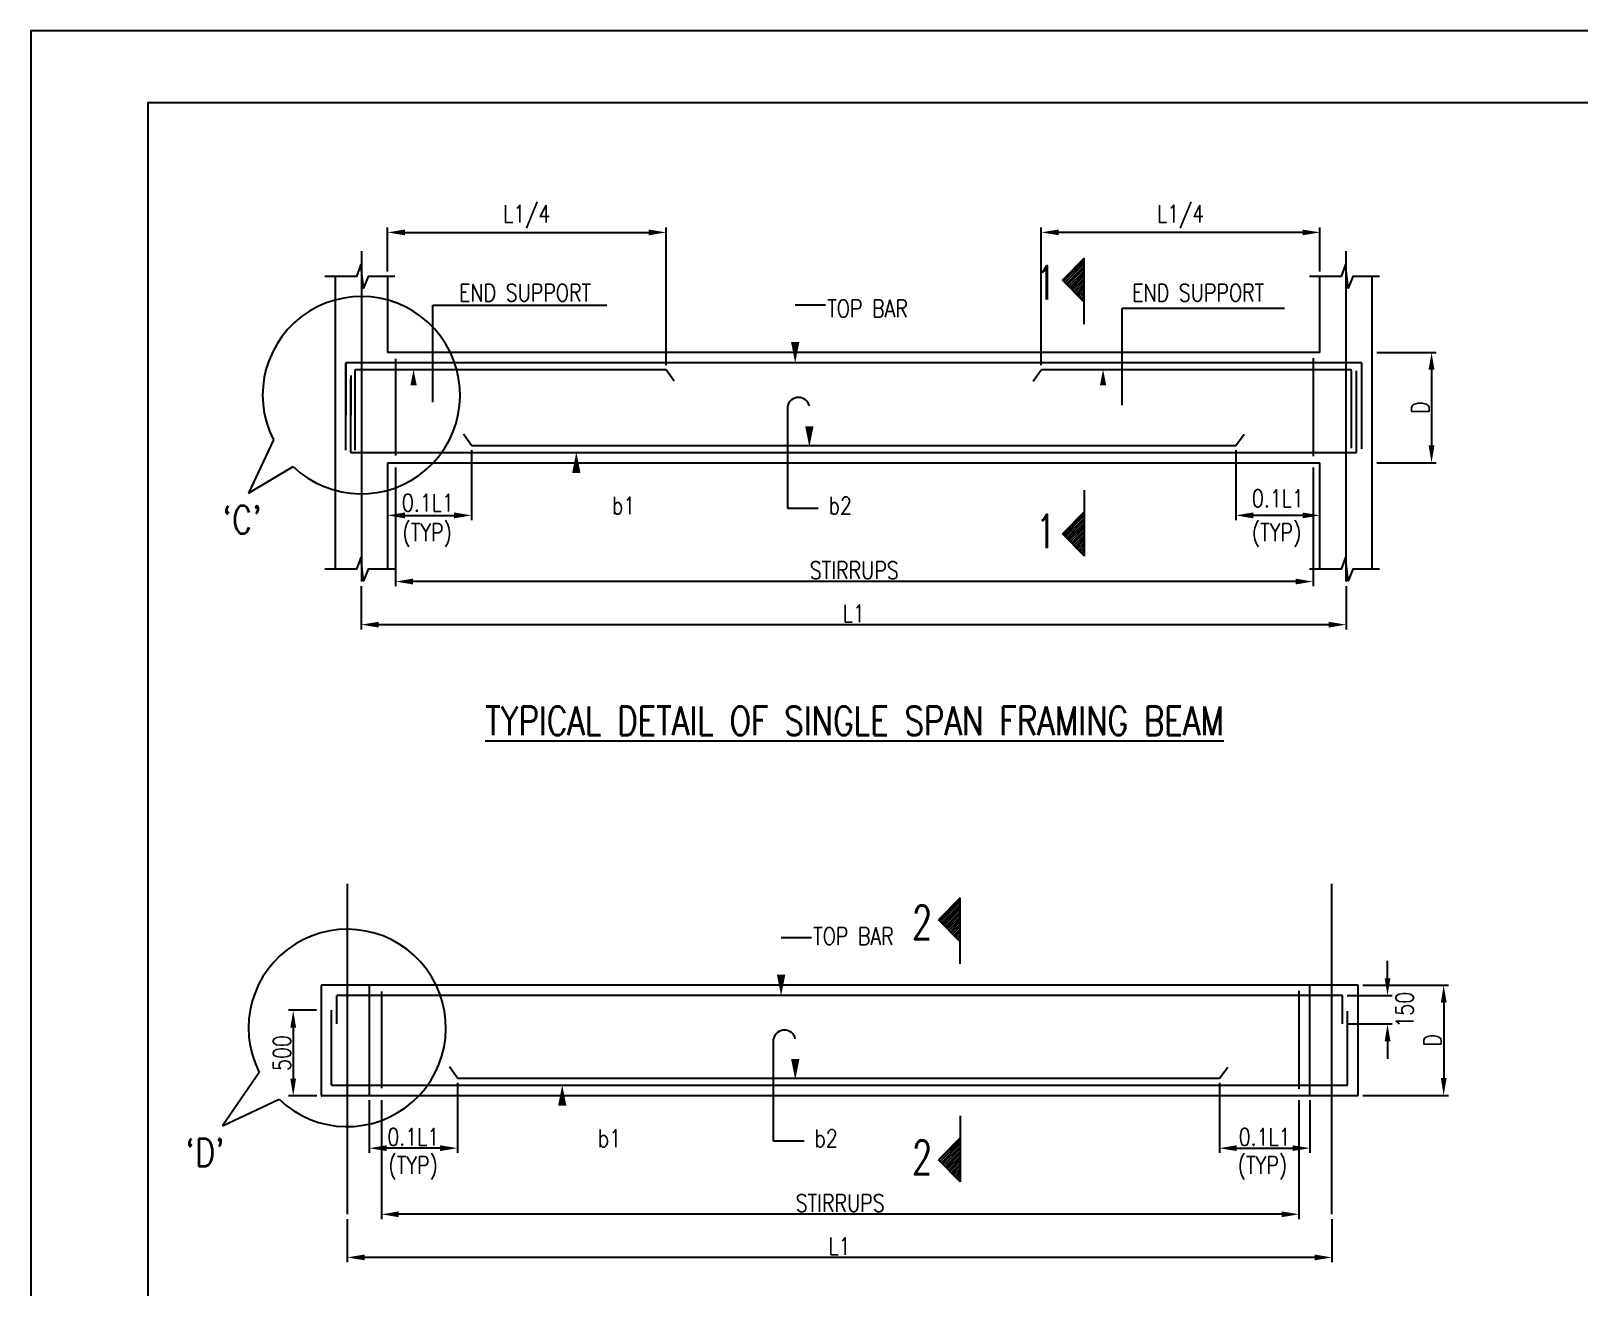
# Model space of a CAD drawing. Extents: x 482149 to 766876, y -388107 to -272741.
# Drawn here: x 634862 to 659304, y -293744 to -273908 of the extents above; entities that cross this region are included whole.
import ezdxf
from ezdxf.enums import TextEntityAlignment as Align
from ezdxf.lldxf.tags import DXFTag

# ---------------------------------------------------------------- set-up
doc = ezdxf.new("R2010")
doc.units = 0
doc.header["$LTSCALE"] = 500
doc.header["$MEASUREMENT"] = 0
doc.layers.get('DEFPOINTS').update_dxf_attribs({"color": 4})
for name, color, linetype in [('07', 5, 'Continuous'), ('08', 4, 'Continuous'), ('09', 6, 'Continuous'), ('BRAKE LINE', 8, 'Continuous'), ('CEN', 8, 'CENTER'), ('DIM', 5, 'Continuous'), ('LINK', 2, 'Continuous'), ('NO. SECTION', 1, 'Continuous'), ('REINFORCEMENT', 6, 'Continuous'), ('S-COLUMN', 1, 'Continuous'), ('S-CONCRET LINE', 4, 'Continuous'), ('S-REINFORCEMENT', 6, 'Continuous'), ('S-TEXT-1', 4, 'Continuous'), ('S-TITLE', 6, 'Continuous'), ('s_TITILE', 9, 'Continuous'), ('STIRRUPS', 2, 'Continuous')]:
    doc.layers.add(name, color=color, linetype=linetype)
doc.styles.add('ROMANC', font='simplex.shx', dxfattribs={"width": 0.8, "height": 250})
doc.styles.add('ROMANS', font='simplex.shx', dxfattribs={"width": 0.8, "height": 275, "bigfont": 'bigfont.shx'})
doc.styles.add('ROMENT', font='simplex.shx', dxfattribs={"bigfont": 'bigfont.shx'})
tags = doc.linetypes.add('CENTER', pattern=[2, 1.25, -0.25, 0.25, -0.25]).pattern_tags.tags
tags[10:11] = [DXFTag(74, 4), DXFTag(75, 0), DXFTag(340, '0'), DXFTag(46, 1.0), DXFTag(50, 0.0), DXFTag(44, 0.0), DXFTag(45, 0.0)]
tags[8:9] = [DXFTag(74, 4), DXFTag(75, 0), DXFTag(340, '0'), DXFTag(46, 1.0), DXFTag(50, 0.0), DXFTag(44, 0.0), DXFTag(45, 0.0)]
tags[6:7] = [DXFTag(74, 4), DXFTag(75, 0), DXFTag(340, '0'), DXFTag(46, 1.0), DXFTag(50, 0.0), DXFTag(44, 0.0), DXFTag(45, 0.0)]
tags[4:5] = [DXFTag(74, 4), DXFTag(75, 0), DXFTag(340, '0'), DXFTag(46, 1.0), DXFTag(50, 0.0), DXFTag(44, 0.0), DXFTag(45, 0.0)]
doc.dimstyles.new('Copy of INT2TIMES', dxfattribs={"dimtxt": 300, "dimasz": 275, "dimexe": 75, "dimexo": 75, "dimgap": 40, "dimtad": 1, "dimdec": 0, "dimlfac": 0.5, "dimrnd": 5, "dimzin": 0, "dimdsep": 46, "dimtxsty": 'ROMANS', "dimcen": -1, "dimclrd": 5, "dimclre": 5, "dimclrt": 4, "dimadec": 0, "dimazin": 0, "dimtfac": 1, "dimtdec": 0, "dimtix": 1, "dimtofl": 0, "dimtmove": 2, "dimatfit": 3, "dimfxl": 0, "dimtolj": 1, "dimtzin": 0, "dimarcsym": 0})
pattern_1 = [(225, (651886.433, -195699.01), (-19.505621, 19.505621), [])]
pattern_2 = [(225, (653842.332, -185814.736), (-19.505621, 19.505621), [])]

# ---------------------------------------------------------------- blocks, each defined once
blk = doc.blocks.new('*D23')
at = {"layer": 'DEFPOINTS', "color": 0}
for p in [(640618, -280728), (655105, -280728), (640618, -282603)]:
    blk.add_point(p, dxfattribs=at)
at = {"layer": 'DIM', "color": 5, "lineweight": -2, "ltscale": 2}
for p, q in [((640618, -280803), (640618, -282678)), ((655105, -280803), (655105, -282678)), ((654830, -282603), (640893, -282603))]:
    blk.add_line(p, q, dxfattribs=at)
at = {"layer": 'DIM', "color": 5}
for points in [[(640893, -282557), (640893, -282648), (640618, -282603)], [(654830, -282648), (654830, -282557), (655105, -282603)]]:
    blk.add_solid(points, dxfattribs=at)
at = {"layer": 'DIM', "color": 4, "insert": (647861, -282425), "char_height": 275, "attachment_point": 5, "style": 'ROMANS'}
blk.add_mtext('\\A1;STIRRUPS', dxfattribs=at)
blk = doc.blocks.new('*D24')
at = {"layer": 'DEFPOINTS', "color": 0}
for p in [(640078, -282603), (655625, -282603), (640078, -283284)]:
    blk.add_point(p, dxfattribs=at)
at = {"layer": 'DIM', "color": 5, "lineweight": -2, "ltscale": 2}
for p, q in [((640078, -282678), (640078, -283359)), ((655625, -282678), (655625, -283359)), ((655350, -283284), (640353, -283284))]:
    blk.add_line(p, q, dxfattribs=at)
at = {"layer": 'DIM', "color": 5}
for points in [[(640353, -283238), (640353, -283330), (640078, -283284)], [(655350, -283330), (655350, -283238), (655625, -283284)]]:
    blk.add_solid(points, dxfattribs=at)
at = {"layer": 'DIM', "color": 4, "insert": (647852, -283106), "char_height": 275, "attachment_point": 5, "style": 'ROMANS'}
blk.add_mtext('\\A1;L1', dxfattribs=at)
blk = doc.blocks.new('*D25')
at = {"layer": 'DEFPOINTS', "color": 0}
for p in [(641818, -280453), (640491, -281558), (641818, -281558)]:
    blk.add_point(p, dxfattribs=at)
at = {"layer": 'DIM', "color": 5, "lineweight": -2, "ltscale": 2}
for p, q in [((641818, -280528), (641818, -281633)), ((640491, -281483), (640491, -281483)), ((640766, -281558), (641543, -281558))]:
    blk.add_line(p, q, dxfattribs=at)
at = {"layer": 'DIM', "color": 5}
for points in [[(640766, -281512), (640766, -281604), (640491, -281558)], [(641543, -281604), (641543, -281512), (641818, -281558)]]:
    blk.add_solid(points, dxfattribs=at)
at = {"layer": 'DIM', "color": 4, "insert": (641128, -281358), "char_height": 275, "attachment_point": 5, "style": 'ROMANS'}
blk.add_mtext('\\A1;0.1L1', dxfattribs=at)
blk = doc.blocks.new('*D26')
at = {"layer": 'DEFPOINTS', "color": 0}
for p in [(656038, -278984), (656038, -280728), (656975, -280728)]:
    blk.add_point(p, dxfattribs=at)
at = {"layer": 'DIM', "color": 5, "lineweight": -2, "ltscale": 2}
for p, q in [((656113, -278984), (657050, -278984)), ((656975, -279259), (656975, -280453)), ((656113, -280728), (657050, -280728))]:
    blk.add_line(p, q, dxfattribs=at)
at = {"layer": 'DIM', "color": 5}
for points in [[(657021, -279259), (656929, -279259), (656975, -278984)], [(656929, -280453), (657021, -280453), (656975, -280728)]]:
    blk.add_solid(points, dxfattribs=at)
at = {"layer": 'DIM', "color": 4, "insert": (656798, -279856), "char_height": 275, "attachment_point": 5, "rotation": 90, "style": 'ROMANS'}
blk.add_mtext('\\A1;D', dxfattribs=at)
blk = doc.blocks.new('*D27')
at = {"layer": 'DEFPOINTS', "color": 0}
for p in [(644891, -277089), (640491, -277784), (644891, -279259)]:
    blk.add_point(p, dxfattribs=at)
at = {"layer": 'DIM', "color": 5, "lineweight": -2, "ltscale": 2}
for p, q in [((640491, -277709), (640491, -277014)), ((640766, -277089), (644616, -277089)), ((644891, -279184), (644891, -277014))]:
    blk.add_line(p, q, dxfattribs=at)
at = {"layer": 'DIM', "color": 5}
for points in [[(640766, -277044), (640766, -277135), (640491, -277089)], [(644616, -277135), (644616, -277044), (644891, -277089)]]:
    blk.add_solid(points, dxfattribs=at)
at = {"layer": 'DIM', "color": 4, "insert": (642691, -276840), "char_height": 275, "attachment_point": 5, "style": 'ROMANS'}
blk.add_mtext('\\A1;L1/4', dxfattribs=at)
blk = doc.blocks.new('*D28')
at = {"layer": 'DEFPOINTS', "color": 0}
for p in [(650813, -277089), (655213, -277784), (650813, -279259)]:
    blk.add_point(p, dxfattribs=at)
at = {"layer": 'DIM', "color": 5, "lineweight": -2, "ltscale": 2}
for p, q in [((650813, -279184), (650813, -277014)), ((654938, -277089), (651088, -277089)), ((655213, -277709), (655213, -277014))]:
    blk.add_line(p, q, dxfattribs=at)
at = {"layer": 'DIM', "color": 5}
for points in [[(651088, -277044), (651088, -277135), (650813, -277089)], [(654938, -277135), (654938, -277044), (655213, -277089)]]:
    blk.add_solid(points, dxfattribs=at)
at = {"layer": 'DIM', "color": 4, "insert": (653013, -276840), "char_height": 275, "attachment_point": 5, "style": 'ROMANS'}
blk.add_mtext('\\A1;L1/4', dxfattribs=at)
blk = doc.blocks.new('*D32')
at = {"layer": 'DEFPOINTS', "color": 0}
for p in [(640395, -290720), (654882, -290720), (640395, -292595)]:
    blk.add_point(p, dxfattribs=at)
at = {"layer": 'DIM', "color": 5, "lineweight": -2, "ltscale": 2}
for p, q in [((640395, -290795), (640395, -292670)), ((654882, -290795), (654882, -292670)), ((654607, -292595), (640670, -292595))]:
    blk.add_line(p, q, dxfattribs=at)
at = {"layer": 'DIM', "color": 5}
for points in [[(640670, -292549), (640670, -292641), (640395, -292595)], [(654607, -292641), (654607, -292549), (654882, -292595)]]:
    blk.add_solid(points, dxfattribs=at)
at = {"layer": 'DIM', "color": 4, "insert": (647639, -292418), "char_height": 275, "attachment_point": 5, "style": 'ROMANS'}
blk.add_mtext('\\A1;STIRRUPS', dxfattribs=at)
blk = doc.blocks.new('*D33')
at = {"layer": 'DEFPOINTS', "color": 0}
for p in [(639856, -292595), (655403, -292595), (639856, -293276)]:
    blk.add_point(p, dxfattribs=at)
at = {"layer": 'DIM', "color": 5, "lineweight": -2, "ltscale": 2}
for p, q in [((639856, -292670), (639856, -293351)), ((655403, -292670), (655403, -293351)), ((655128, -293276), (640131, -293276))]:
    blk.add_line(p, q, dxfattribs=at)
at = {"layer": 'DIM', "color": 5}
for points in [[(640131, -293230), (640131, -293322), (639856, -293276)], [(655128, -293322), (655128, -293230), (655403, -293276)]]:
    blk.add_solid(points, dxfattribs=at)
at = {"layer": 'DIM', "color": 4, "insert": (647629, -293099), "char_height": 275, "attachment_point": 5, "style": 'ROMANS'}
blk.add_mtext('\\A1;L1', dxfattribs=at)
blk = doc.blocks.new('*D34')
at = {"layer": 'DEFPOINTS', "color": 0}
for p in [(655815, -288977), (655815, -290720), (657167, -290720)]:
    blk.add_point(p, dxfattribs=at)
at = {"layer": 'DIM', "color": 5, "lineweight": -2, "ltscale": 2}
for p, q in [((655890, -288977), (657242, -288977)), ((657167, -289252), (657167, -290445)), ((655890, -290720), (657242, -290720))]:
    blk.add_line(p, q, dxfattribs=at)
at = {"layer": 'DIM', "color": 5}
for points in [[(657213, -289252), (657122, -289252), (657167, -288977)], [(657122, -290445), (657213, -290445), (657167, -290720)]]:
    blk.add_solid(points, dxfattribs=at)
at = {"layer": 'DIM', "color": 4, "insert": (656990, -289849), "char_height": 275, "attachment_point": 5, "rotation": 90, "style": 'ROMANS'}
blk.add_mtext('\\A1;D', dxfattribs=at)
blk = doc.blocks.new('*D35')
at = {"layer": 'DEFPOINTS', "color": 0}
for p in [(655568, -289142), (656280, -289142), (655568, -289588)]:
    blk.add_point(p, dxfattribs=at)
at = {"layer": 'DIM', "color": 5, "lineweight": -2, "ltscale": 2}
for p, q in [((656280, -288867), (656280, -288592)), ((655643, -289142), (656355, -289142)), ((655643, -289588), (656355, -289588)), ((656280, -289863), (656280, -290138))]:
    blk.add_line(p, q, dxfattribs=at)
at = {"layer": 'DIM', "color": 5}
for points in [[(656235, -288867), (656326, -288867), (656280, -289142)], [(656326, -289863), (656235, -289863), (656280, -289588)]]:
    blk.add_solid(points, dxfattribs=at)
at = {"layer": 'DIM', "color": 4, "insert": (656551, -289365), "char_height": 275, "attachment_point": 5, "rotation": 90, "style": 'ROMANS'}
blk.add_mtext('\\A1;150', dxfattribs=at)
blk = doc.blocks.new('*D39')
at = {"layer": 'DEFPOINTS', "color": 0}
for p in [(639443, -289373), (639003, -290726), (639452, -290726)]:
    blk.add_point(p, dxfattribs=at)
at = {"layer": 'DIM', "color": 5, "lineweight": -2, "ltscale": 2}
for p, q in [((639368, -289373), (638928, -289373)), ((639003, -289648), (639003, -290451)), ((639377, -290726), (638928, -290726))]:
    blk.add_line(p, q, dxfattribs=at)
at = {"layer": 'DIM', "color": 5}
for points in [[(639048, -289648), (638957, -289648), (639003, -289373)], [(638957, -290451), (639048, -290451), (639003, -290726)]]:
    blk.add_solid(points, dxfattribs=at)
at = {"layer": 'DIM', "color": 4, "insert": (638825, -290049), "char_height": 275, "attachment_point": 5, "rotation": 90, "style": 'ROMANS'}
blk.add_mtext('\\A1;{500}', dxfattribs=at)
blk = doc.blocks.new('*D40')
at = {"layer": 'DEFPOINTS', "color": 0}
for p in [(653885, -280453), (653885, -281558), (655213, -281558)]:
    blk.add_point(p, dxfattribs=at)
at = {"layer": 'DIM', "color": 5, "lineweight": -2, "ltscale": 2}
for p, q in [((653885, -280528), (653885, -281633)), ((654938, -281558), (654160, -281558)), ((655213, -281633), (655213, -281633))]:
    blk.add_line(p, q, dxfattribs=at)
at = {"layer": 'DIM', "color": 5}
for points in [[(654160, -281512), (654160, -281604), (653885, -281558)], [(654938, -281604), (654938, -281512), (655213, -281558)]]:
    blk.add_solid(points, dxfattribs=at)
at = {"layer": 'DIM', "color": 4, "insert": (654549, -281289), "char_height": 275, "attachment_point": 5, "style": 'ROMANS'}
blk.add_mtext('\\A1;0.1L1', dxfattribs=at)
blk = doc.blocks.new('*D42')
at = {"layer": 'DEFPOINTS', "color": 0}
for p in [(641596, -290445), (640202, -290720), (640202, -291551)]:
    blk.add_point(p, dxfattribs=at)
at = {"layer": 'DIM', "color": 5, "lineweight": -2, "ltscale": 2}
for p, q in [((641596, -290520), (641596, -291626)), ((640202, -290795), (640202, -291626)), ((641321, -291551), (640477, -291551))]:
    blk.add_line(p, q, dxfattribs=at)
at = {"layer": 'DIM', "color": 5}
for points in [[(640477, -291505), (640477, -291596), (640202, -291551)], [(641321, -291596), (641321, -291505), (641596, -291551)]]:
    blk.add_solid(points, dxfattribs=at)
at = {"layer": 'DIM', "color": 4, "insert": (640899, -291373), "char_height": 275, "attachment_point": 5, "style": 'ROMANS'}
blk.add_mtext('\\A1;{\\A1;0.1L1}', dxfattribs=at)
blk = doc.blocks.new('*D43')
at = {"layer": 'DEFPOINTS', "color": 0}
for p in [(653625, -290445), (655056, -290720), (655056, -291551)]:
    blk.add_point(p, dxfattribs=at)
at = {"layer": 'DIM', "color": 5, "lineweight": -2, "ltscale": 2}
for p, q in [((653625, -290520), (653625, -291626)), ((655056, -290795), (655056, -291626)), ((653900, -291551), (654781, -291551))]:
    blk.add_line(p, q, dxfattribs=at)
at = {"layer": 'DIM', "color": 5}
for points in [[(653900, -291505), (653900, -291596), (653625, -291551)], [(654781, -291596), (654781, -291505), (655056, -291551)]]:
    blk.add_solid(points, dxfattribs=at)
at = {"layer": 'DIM', "color": 4, "insert": (654340, -291373), "char_height": 275, "attachment_point": 5, "style": 'ROMANS'}
blk.add_mtext('\\A1;{\\A1;0.1L1}', dxfattribs=at)
blk = doc.blocks.new('zw$155A')
at = {"layer": 's_TITILE', "color": 7}
blk.add_lwpolyline([(0, 0), (88000, 0), (88000, 58000), (0, 58000)], close=True, dxfattribs=at)
at = {"layer": 's_TITILE', "color": 1}
blk.add_lwpolyline([(1300, 800), (78500, 800), (78500, 57200), (1300, 57200)], close=True, dxfattribs=at)

msp = doc.modelspace()

# ---------------------------------------------------------------- hatches: boundary and pattern name
at = {"layer": 'NO. SECTION', "ltscale": 5}
h = msp.add_hatch(dxfattribs=at)
h.set_pattern_fill('ANSI31', color=256, scale=220.680914, angle=90, style=0)
h.set_pattern_definition(pattern_2)
h.paths.add_polyline_path([(651146.514, -277845.444), (651488.44, -277497.456), (651488.44, -278193.431)])
h = msp.add_hatch(dxfattribs=at)
h.set_pattern_fill('ANSI31', color=256, scale=220.680914, angle=90, style=0)
h.set_pattern_definition(pattern_2)
h.paths.add_polyline_path([(651146.514, -281850.075), (651488.44, -282198.063), (651488.44, -281502.088)])
h = msp.add_hatch(dxfattribs=at)
h.set_pattern_fill('ANSI31', color=256, scale=220.680914, angle=90, style=0)
h.set_pattern_definition(pattern_1)
h.paths.add_polyline_path([(649190.615, -287946.38), (649532.541, -287598.392), (649532.541, -288294.368)])
h = msp.add_hatch(dxfattribs=at)
h.set_pattern_fill('ANSI31', color=256, scale=220.680914, angle=90, style=0)
h.set_pattern_definition(pattern_1)
h.paths.add_polyline_path([(649190.615, -291734.349), (649532.541, -292082.337), (649532.541, -291386.362)])

# ---------------------------------------------------------------- linework, layer by layer
at = {"layer": '07', "elevation": 0, "flags": 128}
msp.add_lwpolyline([(647151.965, -279830.42, 0, 0, 0), (647151.965, -280480.277, 0, 132, 0), (647151.965, -280150.496, 132, 132, 0)], format="xyseb", dxfattribs=at)
at = {"layer": '07', "flags": 128}
msp.add_lwpolyline([(646929.424, -289823.026, 0, 0, 0), (646929.424, -290472.883, 0, 132, 0), (646929.424, -290143.102, 132, 132, 0)], format="xyseb", dxfattribs=at)
at = {"layer": '08'}
msp.add_lwpolyline([(639443.273, -288977.101), (639443.273, -290720.383)], dxfattribs=at)
at = {"layer": 'BRAKE LINE', "ltscale": 2, "elevation": 0}
for points in [[(640607.829, -277783.575), (640185.7, -277783.575), (640113.629, -277968.806), (640072.446, -277598.345), (640000.375, -277783.575), (639501.027, -277783.575)], [(656154.634, -277783.575), (655732.505, -277783.575), (655660.434, -277968.806), (655619.251, -277598.345), (655547.18, -277783.575), (655047.832, -277783.575)], [(640607.829, -282408.864), (640185.7, -282408.864), (640113.629, -282594.094), (640072.446, -282223.633), (640000.375, -282408.864), (639501.027, -282408.864)], [(656154.634, -282408.864), (655732.505, -282408.864), (655660.434, -282594.094), (655619.251, -282223.633), (655547.18, -282408.864), (655047.832, -282408.864)]]:
    msp.add_lwpolyline(points, dxfattribs=at)
at = {"layer": 'CEN'}
for p, q in [((640078.314, -277384.943), (640078.314, -282602.639)), ((655625.119, -282602.639), (655625.119, -277384.943)), ((639855.773, -287377.549), (639855.773, -292595.245)), ((655402.578, -292595.245), (655402.578, -287377.549))]:
    msp.add_line(p, q, dxfattribs=at)
at = {"layer": 'DIM', "ltscale": 2}
for p, q in [((641205.932, -278240.974), (643954.876, -278240.974)), ((641205.932, -279768.322), (641205.932, -278240.974)), ((647408.443, -278238.953), (646928.149, -278238.953)), ((652092.346, -279815.138), (652092.346, -278287.791)), ((652092.346, -278287.791), (654654.286, -278287.791)), ((646810.312, -281446.764), (646810.312, -279830.42)), ((638298.691, -281204.921), (639000.977, -280785.174)), ((647290.607, -281446.764), (646810.312, -281446.764)), ((647185.902, -288231.558), (646705.608, -288231.558)), ((646587.771, -291439.37), (646587.771, -289823.026)), ((637887.806, -291197.527), (638778.436, -290777.779)), ((647068.066, -291439.37), (646587.771, -291439.37))]:
    msp.add_line(p, q, dxfattribs=at)
at = {"layer": 'DIM'}
for p, q in [((638689.136, -280365.242), (638298.691, -281204.921)), ((638466.595, -290357.847), (637887.806, -291197.527))]:
    msp.add_line(p, q, dxfattribs=at)
at = {"layer": 'DIM', "ltscale": 2, "elevation": 0, "flags": 128}
for points in [[(646928.149, -278238.953, 0, 0, 0), (646928.149, -279149.496, 0, 132, 0), (646928.149, -278819.715, 132, 132, 0)], [(641205.932, -279768.322, 0, 0, 0), (640902.911, -279768.322, 0, 0, 0), (640902.911, -279257.866, 0, 99, 0), (640902.911, -279505.202, 99, 99, 0)], [(652092.346, -279815.138, 0, 0, 0), (651789.325, -279815.138, 0, 0, 0), (651789.325, -279255.183, 0, 99, 0), (651789.325, -279502.518, 99, 99, 0)], [(643952.806, -281446.764, 0, 0, 0), (643472.511, -281446.764, 0, 0, 0), (643472.511, -280559.356, 0, 132, 0), (643472.511, -280889.137, 132, 132, 0)]]:
    msp.add_lwpolyline(points, format="xyseb", dxfattribs=at)
at = {"layer": 'DIM', "ltscale": 2, "flags": 128}
for points in [[(646705.608, -288231.558, 0, 0, 0), (646705.608, -289142.101, 0, 132, 0), (646705.608, -288812.32, 132, 132, 0)], [(643730.265, -291439.37, 0, 0, 0), (643249.97, -291439.37, 0, 0, 0), (643249.97, -290551.962, 0, 132, 0), (643249.97, -290881.743, 132, 132, 0)]]:
    msp.add_lwpolyline(points, format="xyseb", dxfattribs=at)
at = {"layer": 'DIM', "ltscale": 2}
for centre, radius, start, end in [((640078.314, -279659.391), 1558.217, 226.2597038, 206.9354204), ((646981.139, -279869.526), 175.245, 12.893919, 167.106081), ((639855.773, -289651.997), 1558.217, 226.2597038, 206.9354204), ((646758.598, -289862.131), 175.245, 12.893919, 167.106081)]:
    msp.add_arc(centre, radius, start, end, dxfattribs=at)
at = {"layer": 'LINK'}
for p, q in [((655104.973, -279073.267), (655104.973, -280622.252)), ((654882.431, -289065.872), (654882.431, -290614.857))]:
    msp.add_line(p, q, dxfattribs=at)
at = {"layer": 'NO. SECTION'}
for p, q in [((651488.44, -277497.456), (651146.514, -277845.444)), ((651488.44, -278537.914), (651488.44, -277497.456)), ((651488.44, -278193.431), (651146.514, -277845.444)), ((651488.44, -281157.605), (651488.44, -282198.063)), ((651488.44, -281502.088), (651146.514, -281850.075)), ((651488.44, -282198.063), (651146.514, -281850.075)), ((649532.541, -287598.392), (649190.615, -287946.38)), ((649532.541, -288638.851), (649532.541, -287598.392)), ((649532.541, -288294.368), (649190.615, -287946.38)), ((649532.541, -291041.879), (649532.541, -292082.337)), ((649532.541, -291386.362), (649190.615, -291734.349)), ((649532.541, -292082.337), (649190.615, -291734.349))]:
    msp.add_line(p, q, dxfattribs=at)
at = {"layer": 'REINFORCEMENT', "linetype": 'Continuous'}
msp.add_arc((655698.819, -279268.296), 8.8, 0, 90, dxfattribs=at)
at = {"layer": 'S-COLUMN', "color": 10, "ltscale": 2}
for p, q in [((640490.814, -277783.575), (640490.814, -278984.496)), ((655212.619, -278984.496), (655212.619, -277800.417)), ((656037.619, -282408.864), (656037.619, -277800.417)), ((640490.814, -280727.777), (640490.814, -282408.864)), ((655212.619, -282408.864), (655212.619, -280727.777))]:
    msp.add_line(p, q, dxfattribs=at)
at = {"layer": 'S-COLUMN', "color": 10, "ltscale": 2, "elevation": 0}
msp.add_lwpolyline([(639665.814, -277783.575), (639665.814, -282408.864)], dxfattribs=at)
at = {"layer": 'S-CONCRET LINE', "color": 130}
for p, q in [((655212.619, -278984.496), (640490.814, -278984.496)), ((640490.814, -280727.777), (655212.619, -280727.777)), ((655815.078, -288977.101), (639443.273, -288977.101)), ((640202.273, -288977.101), (640202.273, -290720.383)), ((655056.078, -290720.383), (655056.078, -288977.101)), ((655815.078, -290720.383), (655815.078, -288977.101)), ((639443.273, -290720.383), (640202.273, -290720.383)), ((639443.273, -290725.618), (639452.107, -290725.618)), ((640202.273, -290720.383), (655056.078, -290720.383)), ((655056.078, -290720.383), (655815.078, -290720.383))]:
    msp.add_line(p, q, dxfattribs=at)
at = {"layer": 'S-REINFORCEMENT', "linetype": 'Continuous'}
for p, q in [((655872.619, -279149.496), (639830.814, -279149.496)), ((639830.814, -280528.33), (639830.814, -279149.496)), ((639980.414, -280528.33), (639980.414, -279268.296)), ((644890.814, -279259.496), (639989.214, -279259.496)), ((645016.314, -279439.276), (644890.814, -279259.496)), ((650687.119, -279439.276), (650812.619, -279259.496)), ((655698.819, -279259.496), (650812.619, -279259.496)), ((655707.619, -279268.296), (655707.619, -280498.219)), ((655790.119, -280562.777), (655790.119, -279274.357)), ((655872.619, -280505.633), (655872.619, -279149.496)), ((639913.314, -280562.777), (639913.314, -279402.101)), ((641818.313, -280452.777), (641692.813, -280272.997)), ((653885.12, -280452.777), (654016.879, -280277.533)), ((639913.314, -280562.777), (655790.119, -280562.777)), ((641818.313, -280452.777), (653885.12, -280452.777)), ((639690.773, -289587.68), (639690.773, -289142.101)), ((655567.578, -289587.68), (655567.578, -289142.101)), ((639608.273, -290555.383), (639608.273, -289373.101)), ((655650.078, -290555.383), (655650.078, -289389.684)), ((641595.772, -290445.383), (641470.272, -290265.603)), ((653624.772, -290445.383), (653756.531, -290270.138)), ((639608.273, -290555.383), (655650.078, -290555.383)), ((641595.772, -290445.383), (653624.772, -290445.383))]:
    msp.add_line(p, q, dxfattribs=at)
at = {"layer": 'S-REINFORCEMENT', "linetype": 'Continuous', "elevation": 0}
for points in [[(639830.814, -279149.496), (639830.814, -279974.496)], [(639913.314, -279349.588), (639913.314, -279974.496)]]:
    msp.add_lwpolyline(points, dxfattribs=at)
at = {"layer": 'S-REINFORCEMENT', "linetype": 'Continuous'}
msp.add_lwpolyline([(655567.578, -289142.101), (639690.773, -289142.101), (639690.773, -289142.101)], dxfattribs=at)
at = {"layer": 'S-REINFORCEMENT'}
msp.add_arc((639989.214, -279268.296), 8.8, 90, 180, dxfattribs=at)
at = {"layer": 'STIRRUPS'}
for p, q in [((640617.628, -279084.095), (640617.628, -280612.299)), ((640395.087, -289076.701), (640395.087, -290604.904))]:
    msp.add_line(p, q, dxfattribs=at)

# ---------------------------------------------------------------- block references
at = {"xscale": 1.420454545454545, "yscale": 1.420454545454545, "zscale": 1.420454545454545}
msp.add_blockref('zw$155A', (634862.003, -356294.5), dxfattribs=at)

# ---------------------------------------------------------------- texts
at = {"layer": '09', "color": 2, "style": 'ROMANC', "width": 0.8}
for s, p in [("`C'", (638195.155, -281626.377)), ("`D'", (637608.25, -291618.982))]:
    msp.add_text(s, height=440, dxfattribs=at).set_placement(p, align=Align.MIDDLE)
at = {"layer": 'NO. SECTION', "style": 'ROMANS', "width": 0.7}
for s, p in [('1', (650887.436, -277884.62)), ('1', (650887.436, -281810.899)), ('2', (648931.536, -287985.556)), ('2', (648931.536, -291695.173))]:
    msp.add_text(s, height=533.333, dxfattribs=at).set_placement(p, align=Align.MIDDLE)
at = {"layer": 'S-TEXT-1', "style": 'ROMENT', "width": 0.8}
for s, p in [('END SUPPORT', (641622.071, -278179.702)), ('END SUPPORT', (652250.03, -278179.702)), ('TOP BAR', (647433.926, -278428.072)), ('b1', (644035.148, -281540.332)), ('b2', (647455.946, -281540.332)), ('(TYP)', (640726.329, -281963.371)), ('(TYP)', (654137.838, -281963.371)), ('TOP BAR', (647211.385, -288339.507)), ('b1', (643812.607, -291532.938)), ('b2', (647233.405, -291532.938)), ('(TYP)', (640505.477, -291955.977)), ('(TYP)', (653914.779, -291955.977))]:
    msp.add_text(s, height=275, dxfattribs=at).set_placement(p)
at = {"layer": 'S-TITLE', "style": 'ROMANS', "width": 0.8}
msp.add_text('%%UTYPICAL DETAIL OF SINGLE SPAN FRAMING BEAM', height=450, dxfattribs=at).set_placement((647866.08, -284801.618), align=Align.MIDDLE_CENTER)

# ---------------------------------------------------------------- dimensions: what is measured, and where the dimension line sits
at = {"layer": 'DIM', "ltscale": 2}
for base, p1, p2, text, picture, middle in [((644890.814, -277089.403), (640490.814, -277783.575), (644890.814, -279259.496), 'L1/4', '*D27', (642690.814, -276839.88)), ((640202.273, -291550.599), (641595.772, -290445.383), (640202.273, -290720.383), '{\\A1;0.1L1}', '*D42', (640899.022, -291373.099))]:
    dim = msp.add_linear_dim(base=base, p1=p1, p2=p2, text=text, dimstyle='Copy of INT2TIMES', dxfattribs=at)
    dim.commit()
    dim.dimension.update_dxf_attribs({"geometry": picture, "text_midpoint": middle})
for base, p1, p2, angle, text, picture, middle in [((650812.619, -277089.403), (655212.619, -277783.575), (650812.619, -279259.496), 180, 'L1/4', '*D28', (653012.619, -276839.88)), ((656975.051, -280727.777), (656037.619, -278984.496), (656037.619, -280727.777), 270, 'D', '*D26', (656797.551, -279856.137)), ((640617.628, -282602.639), (655104.973, -280727.777), (640617.628, -280727.777), 180, 'STIRRUPS', '*D23', (647861.3, -282425.139)), ((640078.314, -283283.725), (655625.119, -282602.639), (640078.314, -282602.639), 180, 'L1', '*D24', (647851.717, -283106.225)), ((657167.477, -290720.383), (655815.078, -288977.101), (655815.078, -290720.383), 270, 'D', '*D34', (656989.977, -289848.742)), ((639002.616, -290725.618), (639443.273, -289373.101), (639452.107, -290725.618), 90, '{500}', '*D39', (638825.116, -290049.36)), ((655056.078, -291550.599), (653624.772, -290445.383), (655056.078, -290720.383), 180, '{\\A1;0.1L1}', '*D43', (654340.425, -291373.099)), ((640395.087, -292595.245), (654882.431, -290720.383), (640395.087, -290720.383), 180, 'STIRRUPS', '*D32', (647638.759, -292417.745)), ((639855.773, -293276.33), (655402.578, -292595.245), (639855.773, -292595.245), 180, 'L1', '*D33', (647629.176, -293098.83))]:
    dim = msp.add_linear_dim(base=base, p1=p1, p2=p2, angle=angle, text=text, dimstyle='Copy of INT2TIMES', dxfattribs=at)
    dim.commit()
    dim.dimension.update_dxf_attribs({"geometry": picture, "text_midpoint": middle})
dim = msp.add_linear_dim(base=(641818.313, -281557.994), p1=(640490.814, -281557.994), p2=(641818.313, -280452.777), text='0.1L1', dimstyle='Copy of INT2TIMES', dxfattribs=at)
dim.commit()
dim.dimension.update_dxf_attribs({"geometry": '*D25', "text_midpoint": (641127.684, -281357.994), "dimtype": 160})
for base, p1, p2, angle, text, picture, middle in [((653885.12, -281557.994), (655212.619, -281557.994), (653885.12, -280452.777), 180, '0.1L1', '*D40', (654548.87, -281288.659)), ((656280.477, -289142.101), (655567.578, -289587.68), (655567.578, -289142.101), 90, '150', '*D35', (656551.477, -289364.891))]:
    dim = msp.add_linear_dim(base=base, p1=p1, p2=p2, angle=angle, text=text, dimstyle='Copy of INT2TIMES', dxfattribs=at)
    dim.commit()
    dim.dimension.update_dxf_attribs({"geometry": picture, "text_midpoint": middle, "dimtype": 160})

doc.saveas('drawing.dxf')
